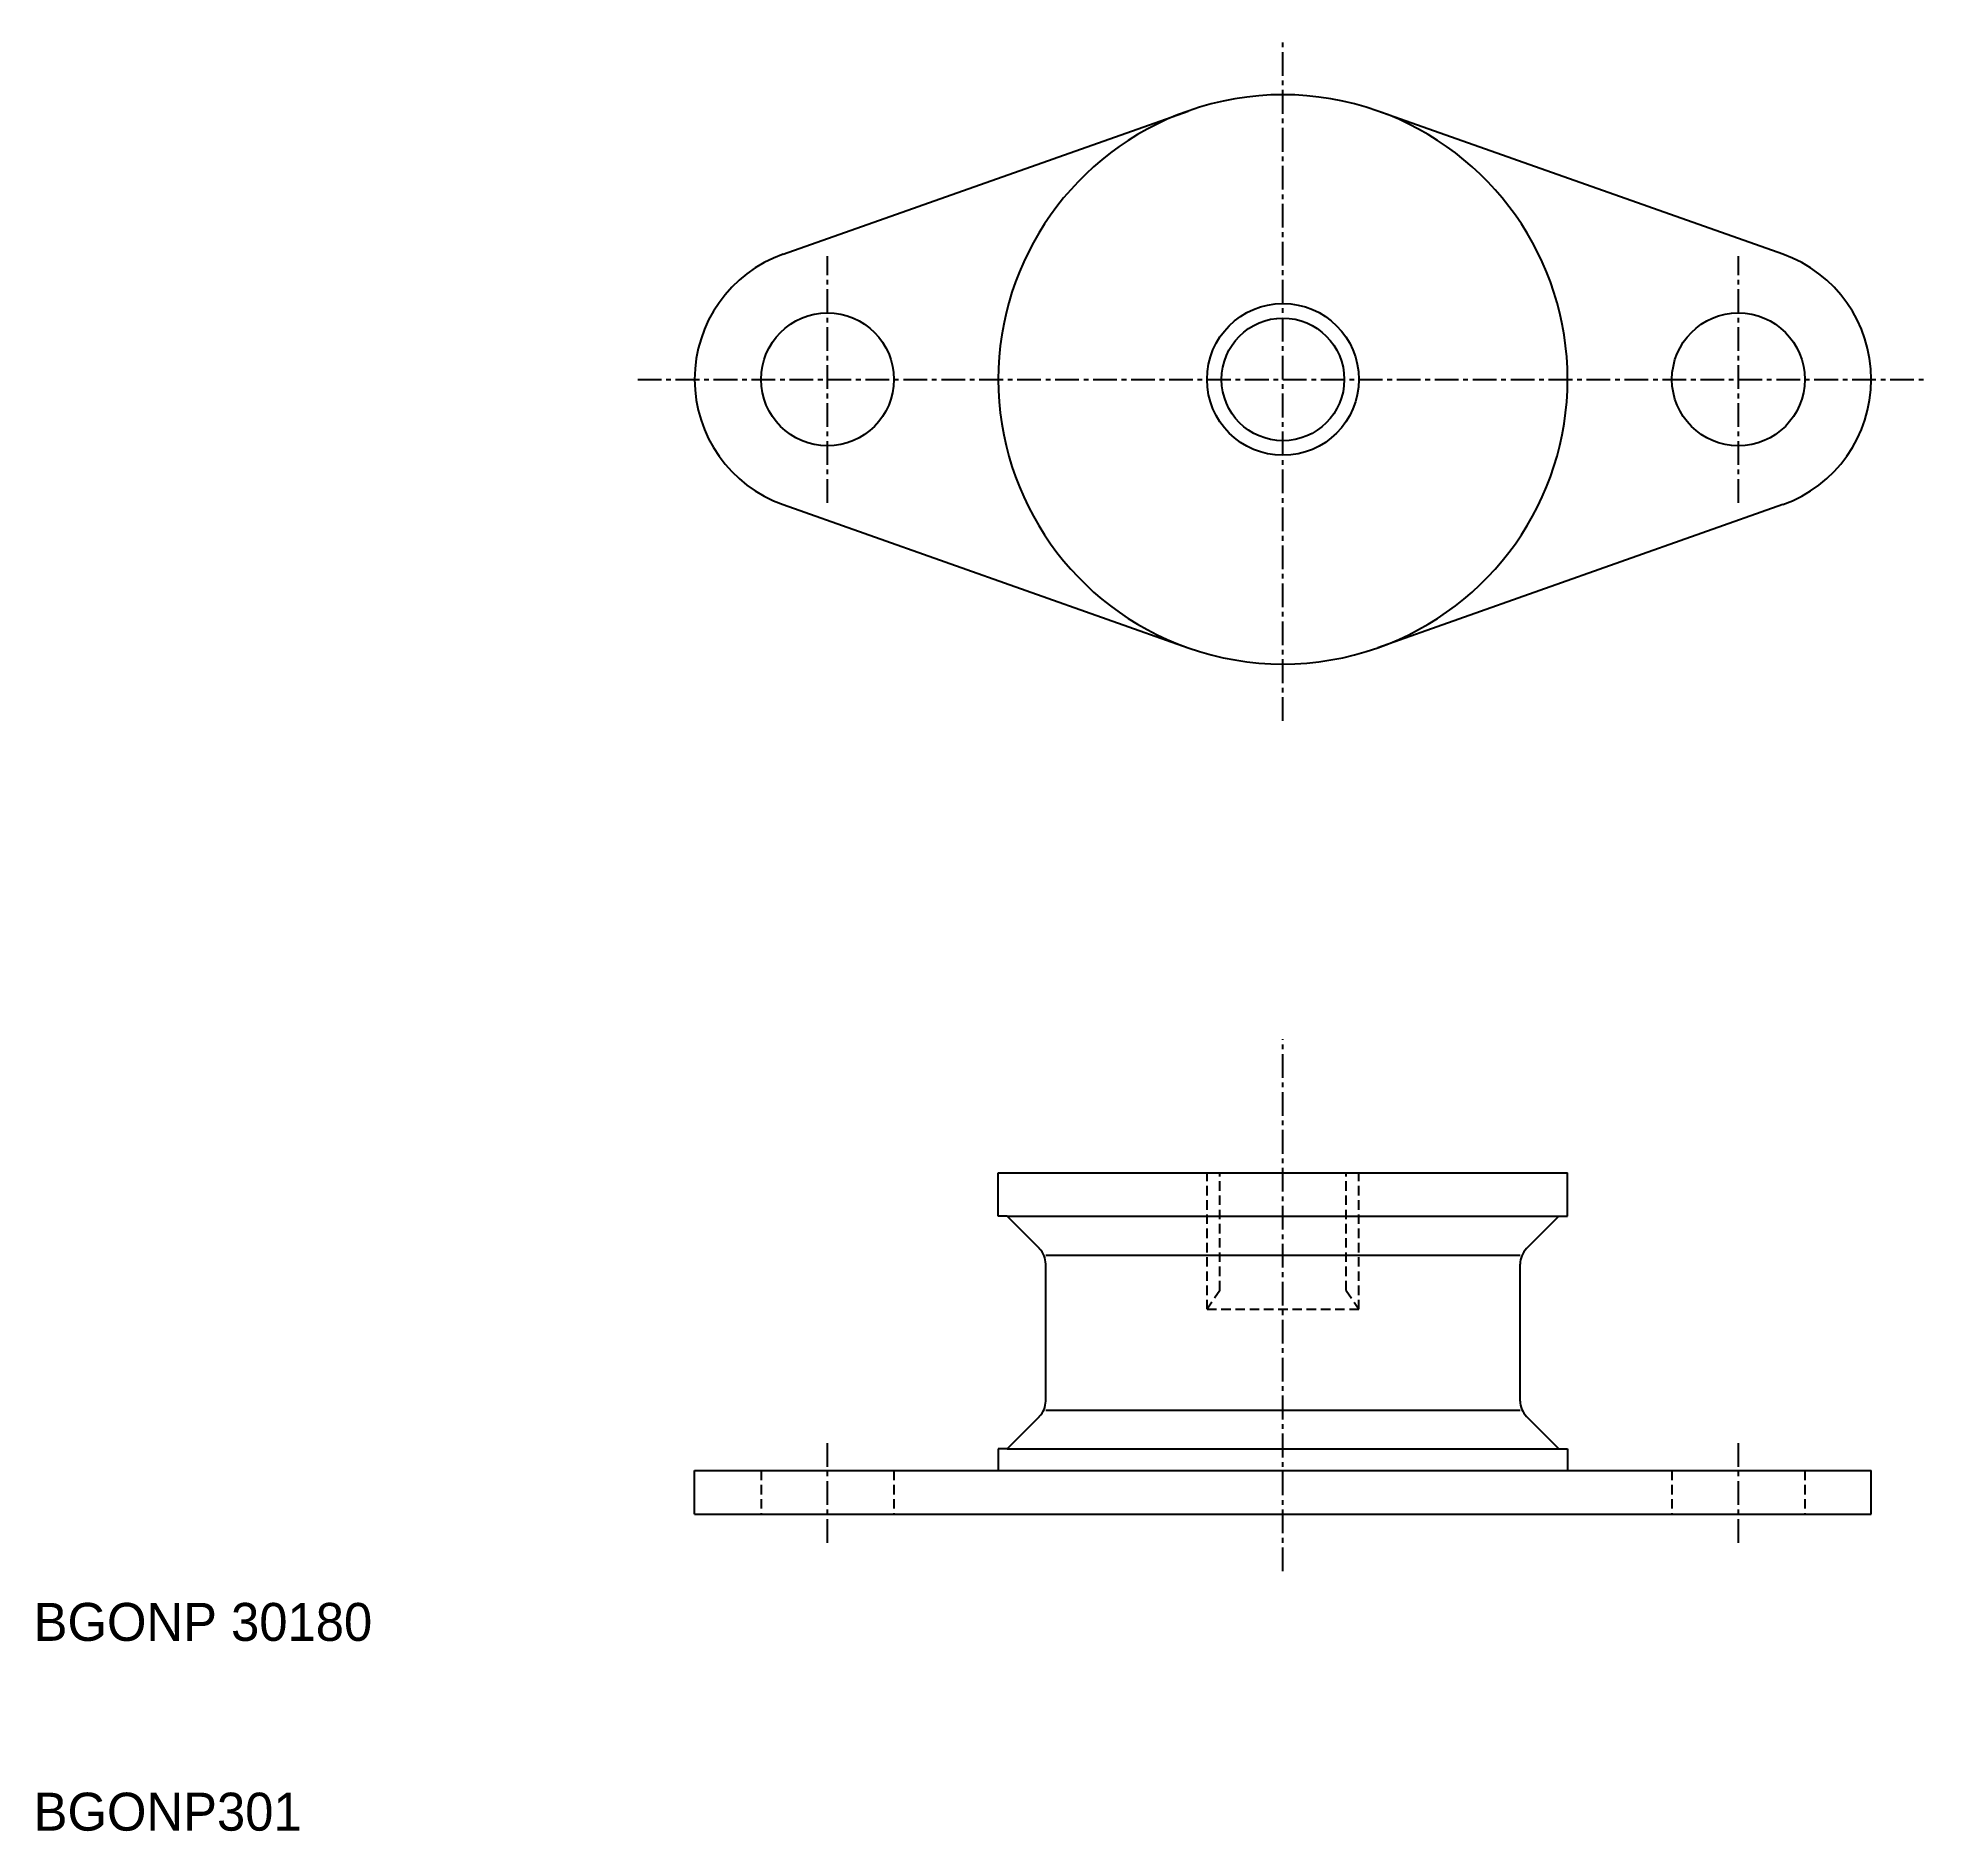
# Model space of a CAD drawing. Extents: x 10.2 to 109.8, y 10 to 104.5.
import ezdxf

# ---------------------------------------------------------------- set-up
doc = ezdxf.new("R2010")
doc.units = 0
doc.linetypes.add('CENTER', pattern=[2, 1.25, -0.25, 0.25, -0.25])
doc.linetypes.add('DASHED', pattern=[0.75, 0.5, -0.25])
doc.layers.get('0').update_dxf_attribs({"linetype": 'CONTINUOUS'})
doc.layers.add('CENTER', color=1, linetype='CENTER')

msp = doc.modelspace()

# ---------------------------------------------------------------- linework, layer by layer
at = {"color": 7, "linetype": 'CONTINUOUS'}
for p, q in [((49.497, 93.074), (70.83, 100.616)), ((102.164, 93.074), (80.83, 100.616)), ((49.497, 79.874), (70.83, 72.332)), ((102.164, 79.874), (80.83, 72.332)), ((60.83, 42.372), (60.83, 44.672)), ((60.83, 44.672), (90.83, 44.672)), ((90.83, 42.372), (90.83, 44.672)), ((61.29, 42.372), (60.83, 42.372)), ((61.29, 42.372), (90.37, 42.372)), ((61.29, 42.372), (62.994, 40.668)), ((90.37, 42.372), (88.667, 40.668)), ((90.37, 42.372), (90.83, 42.372)), ((63.33, 40.332), (88.33, 40.332)), ((63.33, 32.638), (63.33, 39.855)), ((88.33, 32.638), (88.33, 39.855)), ((63.33, 32.162), (88.33, 32.162)), ((61.29, 30.122), (62.994, 31.825)), ((90.37, 30.122), (88.667, 31.825)), ((61.29, 30.122), (60.83, 30.122)), ((60.83, 30.122), (60.83, 28.972)), ((61.29, 30.122), (90.37, 30.122)), ((90.37, 30.122), (90.83, 30.122)), ((90.83, 30.122), (90.83, 28.972)), ((44.83, 28.972), (106.83, 28.972)), ((44.83, 26.672), (44.83, 28.972)), ((106.83, 26.672), (106.83, 28.972)), ((44.83, 26.672), (106.83, 26.672))]:
    msp.add_line(p, q, dxfattribs=at)
at = {"color": 3, "linetype": 'DASHED'}
for p, q in [((71.83, 37.472), (71.83, 44.672)), ((72.507, 38.471), (72.507, 44.672)), ((79.154, 38.471), (79.154, 44.672)), ((79.83, 37.472), (79.83, 44.672)), ((72.507, 38.471), (71.83, 37.472)), ((79.154, 38.471), (79.83, 37.472)), ((71.83, 37.472), (79.83, 37.472)), ((48.33, 28.972), (48.33, 26.672)), ((55.33, 28.972), (55.33, 26.672)), ((96.33, 28.972), (96.33, 26.672)), ((103.33, 28.972), (103.33, 26.672))]:
    msp.add_line(p, q, dxfattribs=at)
at = {"color": 7, "linetype": 'CONTINUOUS'}
for centre, radius in [((51.83, 86.474), 3.5), ((75.83, 86.474), 3.233), ((99.83, 86.474), 3.5)]:
    msp.add_circle(centre, radius, dxfattribs=at)
at = {"color": 3, "linetype": 'CONTINUOUS'}
msp.add_circle((75.83, 86.474), 4, dxfattribs=at)
at = {"color": 7, "linetype": 'CONTINUOUS'}
for centre, radius, start, end in [((75.83, 86.474), 15, 109.47122, 250.52878), ((75.83, 86.474), 15, 70.52878, 109.47122), ((75.83, 86.474), 15, 289.47122, 70.52878), ((51.83, 86.474), 7, 109.47122, 250.52878), ((99.83, 86.474), 7, 289.47122, 70.52878), ((75.83, 86.474), 15, 250.52878, 289.47122), ((62.18, 39.855), 1.15, 0, 45), ((89.48, 39.855), 1.15, 135, 180), ((62.18, 32.638), 1.15, 315, 0), ((89.48, 32.638), 1.15, 180, 225)]:
    msp.add_arc(centre, radius, start, end, dxfattribs=at)
at = {"layer": 'CENTER', "color": 1, "linetype": 'CENTER'}
for p, q in [((75.83, 68.474), (75.83, 104.474)), ((51.83, 79.974), (51.83, 92.974)), ((99.83, 79.974), (99.83, 92.974)), ((41.83, 86.474), (109.83, 86.474)), ((75.83, 23.672), (75.83, 51.708)), ((51.83, 25.172), (51.83, 30.472)), ((99.83, 25.172), (99.83, 30.472))]:
    msp.add_line(p, q, dxfattribs=at)

# ---------------------------------------------------------------- texts
at = {"color": 7, "linetype": 'CONTINUOUS'}
for s, p in [('BGONP 30180', (10, 20)), ('BGONP301', (10, 10))]:
    msp.add_text(s, height=2, dxfattribs=at).set_placement(p)

doc.saveas('drawing.dxf')
